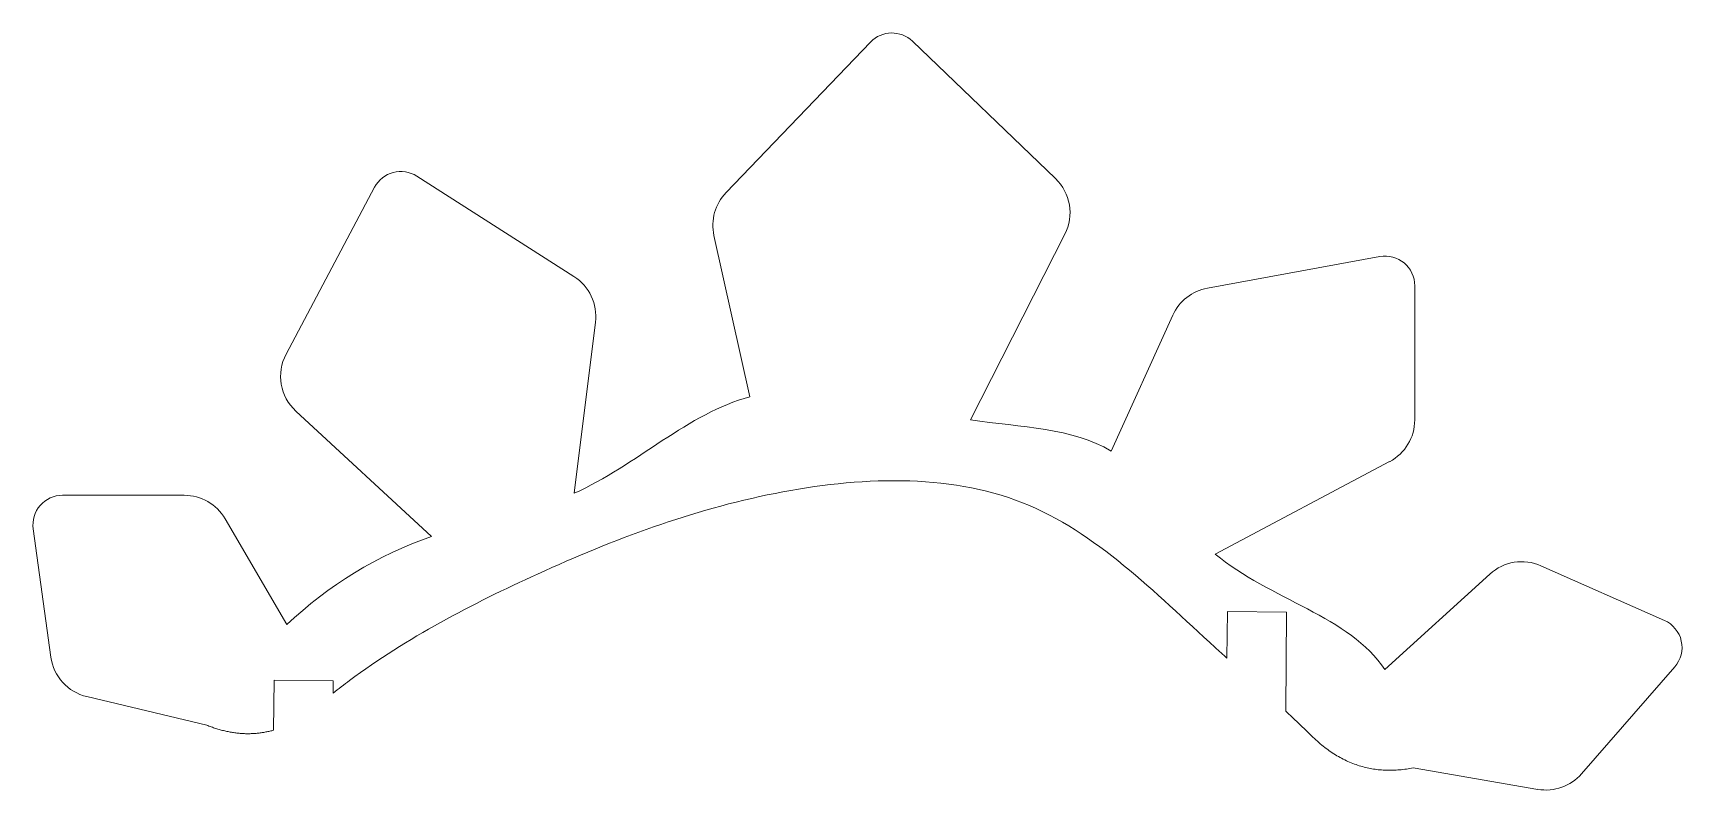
# Model space of a CAD drawing. Header units: inches. Extents: x 2.66 to 6.14, y 3.23 to 4.83.
import ezdxf

# ---------------------------------------------------------------- set-up
doc = ezdxf.new("R2010")
doc.units = ezdxf.units.IN
doc.header["$MEASUREMENT"] = 0

msp = doc.modelspace()

# ---------------------------------------------------------------- linework, layer by layer
at = {"color": 7, "linetype": 'Continuous', "lineweight": 15}
for p, q in [((4.122, 4.4947), (4.4272, 4.8125)), ((4.5156, 4.8143), (4.8176, 4.5243)), ((3.4686, 4.5294), (3.8007, 4.3174)), ((3.1929, 4.1532), (3.3798, 4.5059)), ((4.1722, 4.063), (4.0965, 4.4038)), ((4.8375, 4.4068), (4.638, 4.0146)), ((5.1386, 4.2928), (5.5028, 4.3594)), ((5.5765, 4.2979), (5.5765, 4.0145)), ((3.8462, 4.2208), (3.8014, 3.8593)), ((4.9355, 3.9486), (5.0654, 4.2357)), ((3.5001, 3.7682), (3.2134, 4.0329)), ((5.5233, 3.9262), (5.1549, 3.7311)), ((2.7207, 3.8551), (2.9775, 3.8551)), ((3.0639, 3.8055), (3.1943, 3.5821)), ((2.6962, 3.5135), (2.6588, 3.7841)), ((6.1037, 3.591), (5.843, 3.7064)), ((5.7352, 3.6888), (5.5135, 3.4869)), ((5.1799, 3.5113), (5.1808, 3.6094)), ((5.3058, 3.6083), (5.1808, 3.6094)), ((5.3039, 3.3995), (5.3058, 3.6083)), ((5.9288, 3.2669), (6.1255, 3.4928)), ((3.1665, 3.359), (3.1674, 3.4645)), ((3.2924, 3.4634), (3.1674, 3.4645)), ((3.2922, 3.4372), (3.2924, 3.4634)), ((3.0251, 3.3697), (2.7721, 3.4298)), ((5.5733, 3.2795), (5.8364, 3.234))]:
    msp.add_line(p, q, dxfattribs=at)
for centre, radius, start, end in [((4.4723, 4.7693), 0.0625, 46.1606, 136.1606), ((3.435, 4.4767), 0.0625, 57.45, 152.0808), ((4.1941, 4.4255), 0.1, 136.1606, 192.5288), ((4.7484, 4.4521), 0.1, 333.0368, 46.1606), ((5.514, 4.2979), 0.0625, 0, 100.3533), ((3.7469, 4.2331), 0.1, 352.9422, 57.45), ((5.1565, 4.1945), 0.1, 100.3533, 155.6589), ((3.2812, 4.1064), 0.1, 152.0808, 227.2897), ((5.4765, 4.0145), 0.1, 297.9074, 0), ((2.7207, 3.7926), 0.0625, 90, 187.8533), ((2.9775, 3.7551), 0.1, 30.2643, 90), ((5.8025, 3.6149), 0.1, 66.122, 132.3346), ((6.0784, 3.5338), 0.0625, 318.9452, 66.122), ((2.7952, 3.5271), 0.1, 187.8533, 256.6398), ((5.8534, 3.3326), 0.1, 260.1939, 318.9452)]:
    msp.add_arc(centre, radius, start, end, dxfattribs=at)
for points, degree in [([(3.8014, 3.8593), (3.931, 3.9176), (4.0442, 4.03), (4.1722, 4.063)], 3), ([(4.638, 4.0146), (4.745, 3.9986), (4.854, 3.9977), (4.9355, 3.9486)], 3), ([(3.1943, 3.5821), (3.2816, 3.6644), (3.387, 3.7295), (3.5001, 3.7682)], 3), ([(5.1549, 3.7311), (5.2702, 3.6349), (5.4398, 3.5995), (5.5135, 3.4869)], 3), ([(3.0251, 3.3697), (3.098, 3.3399), (3.1665, 3.359)], 2), ([(5.5733, 3.2795), (5.4525, 3.2547), (5.3585, 3.3469)], 2)]:
    msp.add_open_spline(points, degree=degree, dxfattribs=at)
for points, knots in [([(3.2922, 3.4372), (3.3036, 3.4463), (3.4349, 3.5474), (3.7443, 3.7087), (4.2093, 3.8854), (4.7737, 3.9104), (5.0358, 3.6412), (5.1716, 3.5187), (5.1799, 3.5113)], [0.1591924, 0.1591924, 0.1591924, 0.1591924, 0.1727681, 0.3136972, 0.47737, 0.6388765, 0.7959332, 0.8061906, 0.8061906, 0.8061906, 0.8061906]), ([(5.3039, 3.3995), (5.3085, 3.3952), (5.327, 3.3779), (5.3451, 3.3603), (5.3585, 3.3469)], [0.85780597, 0.85780597, 0.85780597, 0.85780597, 0.86368489, 0.8815562, 0.8815562, 0.8815562, 0.8815562])]:
    msp.add_open_spline(points, degree=3, knots=knots, dxfattribs=at)

doc.saveas('drawing.dxf')
